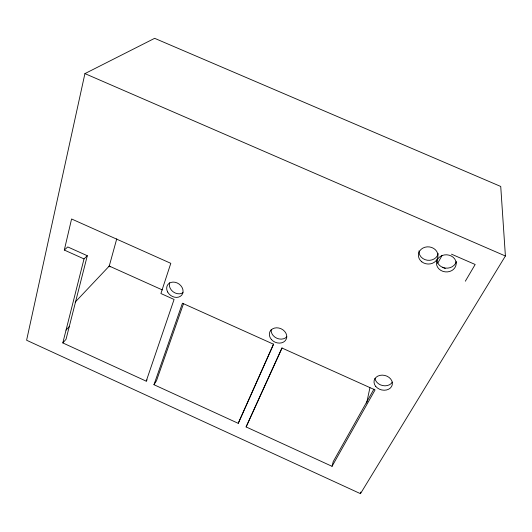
<?xml version="1.0" encoding="UTF-8"?>
<svg xmlns="http://www.w3.org/2000/svg" width="532" height="532" viewBox="0 0 532 532"><rect width="100%" height="100%" fill="white"/><g stroke="black" fill="none" stroke-linecap="round" stroke-linejoin="round"><path stroke-width="0.8" d="M360.47 493.676L505.4 255.998L500.738 186.466L154.646 38.324L84.921 73.609L26.6 340.247L360.47 493.676L360.782 492.047M366.634 403.116L369.926 387.722M64.312 250.053L71.581 218.978L170.805 263.333L160.91 293.531L174.077 299.456L146.227 381.158L62.809 342.927L84.016 258.924L87.301 255.726L67.757 246.934L64.312 250.053L84.016 258.924M282 347.822L246.103 426.937L332.041 466.325L333.205 461.643L373.943 389.111M87.301 255.726L66.028 339.31L62.809 342.927M75.165 302.143L109.253 266.053L116.754 238.828M153.967 384.709L182.443 303.22L273.541 344.224L238.236 423.332L153.967 384.709L156.494 380.732L183.567 303.526M238.236 423.332L273.588 344.038M246.103 426.937L282.046 348.054L375.067 389.916L332.041 466.325M437.703 263.26L442.139 255.287M465.334 281.202L475.169 264.484L451.502 254.176M146.227 381.158L147.085 379.848M66.041 330.133L69.266 326.568M84.921 73.609L505.4 255.998M442.385 267.244L445.264 268.507M109.253 266.053L162.313 289.92M108.807 266.206L110.237 266.851M183.028 292.667A8.638 7.029 35.2 0 1 173.206 291.842A8.638 7.029 35.2 0 1 169.622 282.765M286.815 336.816A8.898 7.315 24.4 0 1 276.786 338.212A8.898 7.315 24.4 0 1 271.147 329.787M392.343 382.096A9.217 7.381 14.2 0 1 382.628 385.567A9.217 7.381 14.2 0 1 374.974 378.365M456.25 261.438A9.782 8.512 3.3 0 1 454.009 265.362L452.094 266.798A9.782 8.512 3.3 0 1 436.905 260.168M438.208 253.571A9.709 8.539 5.1 0 1 427.356 260.241A9.709 8.539 5.1 0 1 419.003 250.865M456.19 262.941C456.383 266.093 454.514 269.019 451.828 270.575A9.882 8.572 3.6 0 1 437.69 267.363A9.882 8.572 3.6 0 1 442.345 255.46A9.882 8.572 3.6 0 1 455.685 260.727L456.19 262.941M167.653 291.995A8.712 7.062 35.2 0 0 181.858 294.947A8.712 7.062 35.2 0 0 175.101 282.279A8.712 7.062 35.2 0 0 167.653 291.995M271.327 339.396A8.978 7.355 24.4 0 0 286.223 339.183A8.978 7.355 24.4 0 0 276.607 327.805A8.978 7.355 24.4 0 0 271.327 339.396M375.752 386.418A9.297 7.421 14.4 0 0 391.585 386.505A9.297 7.421 14.4 0 0 382.262 375.133A9.297 7.421 14.4 0 0 375.752 386.418M421.803 261.824A9.802 8.598 5.4 0 0 437.809 257.229A9.802 8.598 5.4 0 0 424.935 247.247A9.802 8.598 5.4 0 0 421.803 261.824"/></g></svg>
